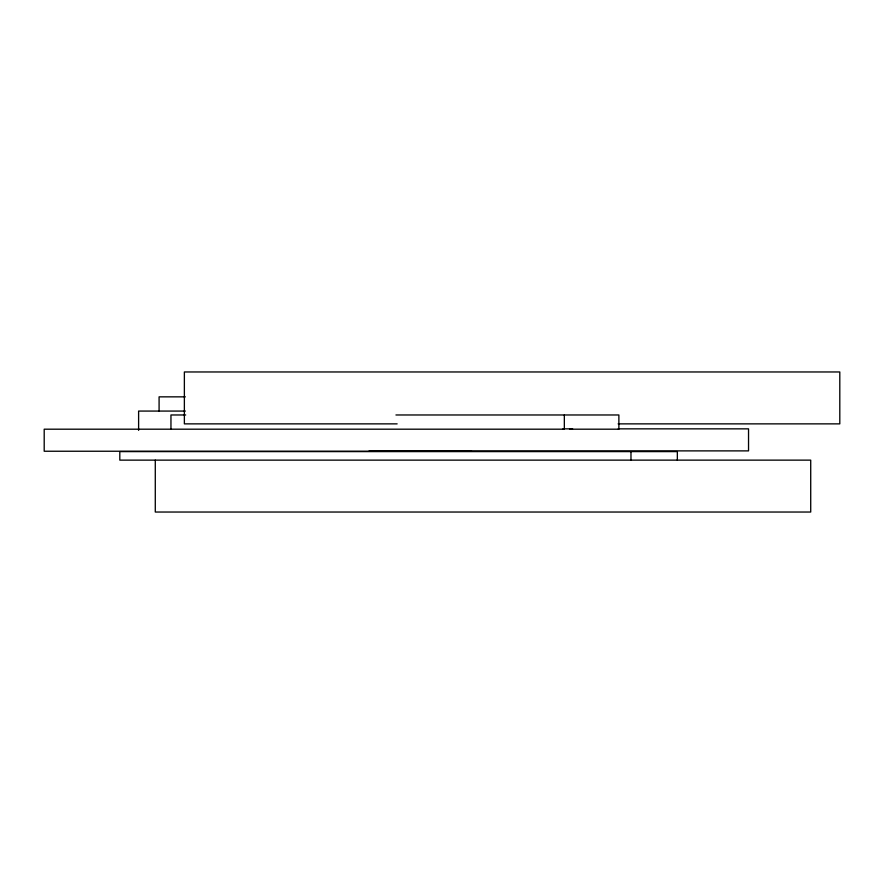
<?xml version="1.0" encoding="UTF-8"?>
<svg xmlns="http://www.w3.org/2000/svg" width="884" height="884" viewBox="0 0 884 884"><rect width="100%" height="100%" fill="white"/><g stroke="black" fill="none" stroke-linecap="round" stroke-linejoin="round"><path stroke-width="1.33" d="M185.32 396.85L159.087 396.85L159.087 411.071M185.32 411.071L138.611 411.071L138.611 430.353M185.695 414.972L170.955 414.972L170.955 429.193M395.944 414.972L618.877 414.972L618.877 429.193L569.55 429.193M397.137 423.867L184.369 423.867L184.369 371.965L839.8 371.965L839.8 423.867L618.126 423.867M562.942 428.851L572.6 428.851M618.225 428.851L748.538 428.851L748.538 450.884L369.158 450.884M471.526 451.238L44.2 451.238L44.2 429.193L564.335 429.193L564.335 414.972M677.343 460.133L677.343 451.602L119.804 451.602L119.804 460.133L810.716 460.133L810.716 512.035L155.286 512.035L155.286 460.133M630.977 451.602L630.977 460.133"/></g></svg>
